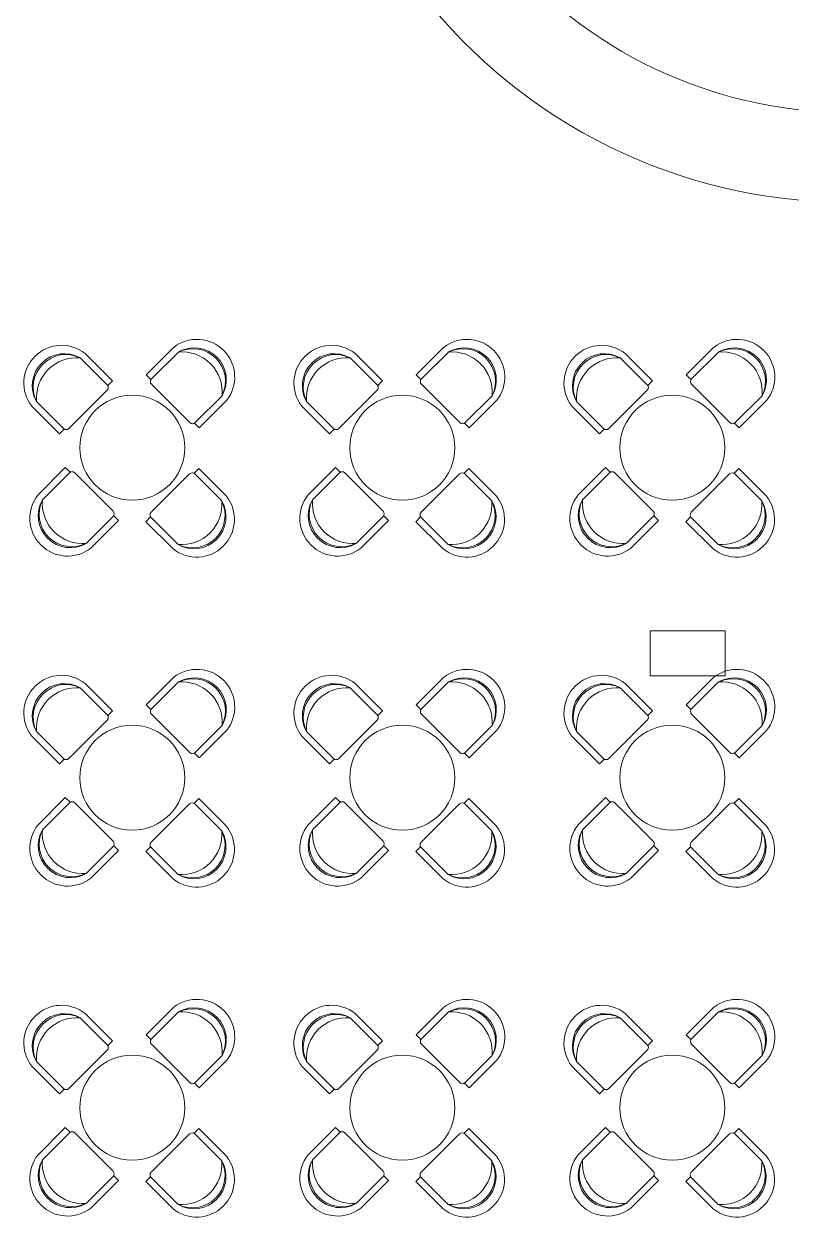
# Model space of a CAD drawing. Header units: millimetres. Extents: x 271.6 to 328, y 132.4 to 193.2.
# Drawn here: x 317.65 to 322.77, y 142.21 to 150.16 of the extents above; entities that cross this region are included whole.
import ezdxf

# ---------------------------------------------------------------- set-up
doc = ezdxf.new("R2010")
doc.units = ezdxf.units.MM
doc.layers.add('ARREDI attrezzature - furniture', color=175, linetype='Continuous', lineweight=9)
doc.layers.add('PILASTRI struttura - structure', color=7, linetype='Continuous', lineweight=13)

msp = doc.modelspace()

# ---------------------------------------------------------------- linework, layer by layer
at = {"layer": 'ARREDI attrezzature - furniture'}
for p, q in [((318.4691, 147.8232), (318.6528, 148.0068)), ((318.4691, 147.8232), (318.6528, 148.0068)), ((318.5042, 147.7959), (318.684, 147.9756)), ((318.5042, 147.7959), (318.684, 147.9756)), ((320.2691, 147.8232), (320.4528, 148.0068)), ((320.2691, 147.8232), (320.4528, 148.0068)), ((320.3042, 147.7959), (320.484, 147.9756)), ((320.3042, 147.7959), (320.484, 147.9756)), ((322.0691, 147.8232), (322.2528, 148.0068)), ((322.0691, 147.8232), (322.2528, 148.0068)), ((322.1042, 147.7959), (322.284, 147.9756)), ((322.1042, 147.7959), (322.284, 147.9756)), ((318.2092, 147.7564), (318.0295, 147.9361)), ((318.2092, 147.7564), (318.0295, 147.9361)), ((318.2443, 147.7837), (318.0626, 147.9654)), ((318.2443, 147.7837), (318.0626, 147.9654)), ((320.0092, 147.7564), (319.8295, 147.9361)), ((320.0092, 147.7564), (319.8295, 147.9361)), ((320.0443, 147.7837), (319.8626, 147.9654)), ((320.0443, 147.7837), (319.8626, 147.9654)), ((321.8092, 147.7564), (321.6295, 147.9361)), ((321.8092, 147.7564), (321.6295, 147.9361)), ((321.8443, 147.7837), (321.6626, 147.9654)), ((321.8443, 147.7837), (321.6626, 147.9654)), ((318.4691, 147.8232), (318.5003, 147.792)), ((318.4691, 147.8232), (318.5003, 147.792)), ((320.2691, 147.8232), (320.3003, 147.792)), ((320.2691, 147.8232), (320.3003, 147.792)), ((322.0691, 147.8232), (322.1003, 147.792)), ((322.0691, 147.8232), (322.1003, 147.792)), ((318.2128, 147.7522), (318.2443, 147.7837)), ((318.2128, 147.7522), (318.2443, 147.7837)), ((318.5042, 147.7606), (318.76, 147.5048)), ((318.5042, 147.7606), (318.76, 147.5048)), ((320.0128, 147.7522), (320.0443, 147.7837)), ((320.0128, 147.7522), (320.0443, 147.7837)), ((320.3042, 147.7606), (320.56, 147.5048)), ((320.3042, 147.7606), (320.56, 147.5048)), ((321.8128, 147.7522), (321.8443, 147.7837)), ((321.8128, 147.7522), (321.8443, 147.7837)), ((322.1042, 147.7606), (322.36, 147.5048)), ((322.1042, 147.7606), (322.36, 147.5048)), ((317.9534, 147.4653), (318.2092, 147.7211)), ((317.9534, 147.4653), (318.2092, 147.7211)), ((318.7954, 147.5048), (318.9751, 147.6845)), ((318.7954, 147.5048), (318.9751, 147.6845)), ((319.7534, 147.4653), (320.0092, 147.7211)), ((319.7534, 147.4653), (320.0092, 147.7211)), ((320.5954, 147.5048), (320.7751, 147.6845)), ((320.5954, 147.5048), (320.7751, 147.6845)), ((321.5534, 147.4653), (321.8092, 147.7211)), ((321.5534, 147.4653), (321.8092, 147.7211)), ((322.3954, 147.5048), (322.5751, 147.6845)), ((322.3954, 147.5048), (322.5751, 147.6845)), ((317.8907, 147.4302), (317.7071, 147.6138)), ((317.8907, 147.4302), (317.7071, 147.6138)), ((317.918, 147.4653), (317.7383, 147.645)), ((317.918, 147.4653), (317.7383, 147.645)), ((318.8227, 147.4697), (319.0044, 147.6513)), ((318.8227, 147.4697), (319.0044, 147.6513)), ((319.6907, 147.4302), (319.5071, 147.6138)), ((319.6907, 147.4302), (319.5071, 147.6138)), ((319.718, 147.4653), (319.5383, 147.645)), ((319.718, 147.4653), (319.5383, 147.645)), ((320.6227, 147.4697), (320.8044, 147.6513)), ((320.6227, 147.4697), (320.8044, 147.6513)), ((321.4907, 147.4302), (321.3071, 147.6138)), ((321.4907, 147.4302), (321.3071, 147.6138)), ((321.518, 147.4653), (321.3383, 147.645)), ((321.518, 147.4653), (321.3383, 147.645)), ((322.4227, 147.4697), (322.6044, 147.6513)), ((322.4227, 147.4697), (322.6044, 147.6513)), ((318.7912, 147.5012), (318.8227, 147.4697)), ((318.7912, 147.5012), (318.8227, 147.4697)), ((320.5912, 147.5012), (320.6227, 147.4697)), ((320.5912, 147.5012), (320.6227, 147.4697)), ((322.3912, 147.5012), (322.4227, 147.4697)), ((322.3912, 147.5012), (322.4227, 147.4697)), ((317.8907, 147.4302), (317.9219, 147.4614)), ((317.8907, 147.4302), (317.9219, 147.4614)), ((319.6907, 147.4302), (319.7219, 147.4614)), ((319.6907, 147.4302), (319.7219, 147.4614)), ((321.4907, 147.4302), (321.5219, 147.4614)), ((321.4907, 147.4302), (321.5219, 147.4614)), ((317.9302, 147.2053), (317.7485, 147.0236)), ((317.9302, 147.2053), (317.7485, 147.0236)), ((317.9617, 147.1738), (317.9302, 147.2053)), ((317.9617, 147.1738), (317.9302, 147.2053)), ((318.8205, 147.1981), (318.7893, 147.1669)), ((318.8205, 147.1981), (318.7893, 147.1669)), ((318.8205, 147.1981), (319.0041, 147.0145)), ((318.8205, 147.1981), (319.0041, 147.0145)), ((319.7302, 147.2053), (319.5485, 147.0236)), ((319.7302, 147.2053), (319.5485, 147.0236)), ((319.7617, 147.1738), (319.7302, 147.2053)), ((319.7617, 147.1738), (319.7302, 147.2053)), ((320.6205, 147.1981), (320.5893, 147.1669)), ((320.6205, 147.1981), (320.5893, 147.1669)), ((320.6205, 147.1981), (320.8041, 147.0145)), ((320.6205, 147.1981), (320.8041, 147.0145)), ((321.5302, 147.2053), (321.3485, 147.0236)), ((321.5302, 147.2053), (321.3485, 147.0236)), ((321.5617, 147.1738), (321.5302, 147.2053)), ((321.5617, 147.1738), (321.5302, 147.2053)), ((322.4205, 147.1981), (322.3893, 147.1669)), ((322.4205, 147.1981), (322.3893, 147.1669)), ((322.4205, 147.1981), (322.6041, 147.0145)), ((322.4205, 147.1981), (322.6041, 147.0145)), ((317.9575, 147.1702), (317.7778, 146.9905)), ((317.9575, 147.1702), (317.7778, 146.9905)), ((318.2486, 146.9144), (317.9929, 147.1702)), ((318.2486, 146.9144), (317.9929, 147.1702)), ((318.7578, 147.163), (318.502, 146.9072)), ((318.7578, 147.163), (318.502, 146.9072)), ((318.7932, 147.163), (318.9729, 146.9833)), ((318.7932, 147.163), (318.9729, 146.9833)), ((319.7575, 147.1702), (319.5778, 146.9905)), ((319.7575, 147.1702), (319.5778, 146.9905)), ((320.0486, 146.9144), (319.7929, 147.1702)), ((320.0486, 146.9144), (319.7929, 147.1702)), ((320.5578, 147.163), (320.302, 146.9072)), ((320.5578, 147.163), (320.302, 146.9072)), ((320.5932, 147.163), (320.7729, 146.9833)), ((320.5932, 147.163), (320.7729, 146.9833)), ((321.5575, 147.1702), (321.3778, 146.9905)), ((321.5575, 147.1702), (321.3778, 146.9905)), ((321.8486, 146.9144), (321.5929, 147.1702)), ((321.8486, 146.9144), (321.5929, 147.1702)), ((322.3578, 147.163), (322.102, 146.9072)), ((322.3578, 147.163), (322.102, 146.9072)), ((322.3932, 147.163), (322.5729, 146.9833)), ((322.3932, 147.163), (322.5729, 146.9833)), ((318.2486, 146.8791), (318.0689, 146.6994)), ((318.2486, 146.8791), (318.0689, 146.6994)), ((318.2837, 146.8518), (318.2525, 146.883)), ((318.2837, 146.8518), (318.2525, 146.883)), ((318.4984, 146.876), (318.4669, 146.8445)), ((318.4984, 146.876), (318.4669, 146.8445)), ((318.502, 146.8718), (318.6817, 146.6921)), ((318.502, 146.8718), (318.6817, 146.6921)), ((320.0486, 146.8791), (319.8689, 146.6994)), ((320.0486, 146.8791), (319.8689, 146.6994)), ((320.0837, 146.8518), (320.0525, 146.883)), ((320.0837, 146.8518), (320.0525, 146.883)), ((320.2984, 146.876), (320.2669, 146.8445)), ((320.2984, 146.876), (320.2669, 146.8445)), ((320.302, 146.8718), (320.4817, 146.6921)), ((320.302, 146.8718), (320.4817, 146.6921)), ((321.8486, 146.8791), (321.6689, 146.6994)), ((321.8486, 146.8791), (321.6689, 146.6994)), ((321.8837, 146.8518), (321.8525, 146.883)), ((321.8837, 146.8518), (321.8525, 146.883)), ((322.0984, 146.876), (322.0669, 146.8445)), ((322.0984, 146.876), (322.0669, 146.8445)), ((322.102, 146.8718), (322.2817, 146.6921)), ((322.102, 146.8718), (322.2817, 146.6921)), ((318.2837, 146.8518), (318.1001, 146.6682)), ((318.2837, 146.8518), (318.1001, 146.6682)), ((318.4669, 146.8445), (318.6486, 146.6629)), ((318.4669, 146.8445), (318.6486, 146.6629)), ((320.0837, 146.8518), (319.9001, 146.6682)), ((320.0837, 146.8518), (319.9001, 146.6682)), ((320.2669, 146.8445), (320.4486, 146.6629)), ((320.2669, 146.8445), (320.4486, 146.6629)), ((321.8837, 146.8518), (321.7001, 146.6682)), ((321.8837, 146.8518), (321.7001, 146.6682)), ((322.0669, 146.8445), (322.2486, 146.6629)), ((322.0669, 146.8445), (322.2486, 146.6629)), ((318.2443, 145.5837), (318.0626, 145.7654)), ((318.2443, 145.5837), (318.0626, 145.7654)), ((318.4691, 145.6232), (318.6528, 145.8068)), ((318.4691, 145.6232), (318.6528, 145.8068)), ((318.5042, 145.5959), (318.684, 145.7756)), ((318.5042, 145.5959), (318.684, 145.7756)), ((320.0443, 145.5837), (319.8626, 145.7654)), ((320.0443, 145.5837), (319.8626, 145.7654)), ((320.2691, 145.6232), (320.4528, 145.8068)), ((320.2691, 145.6232), (320.4528, 145.8068)), ((320.3042, 145.5959), (320.484, 145.7756)), ((320.3042, 145.5959), (320.484, 145.7756)), ((321.8443, 145.5837), (321.6626, 145.7654)), ((321.8443, 145.5837), (321.6626, 145.7654)), ((322.0691, 145.6232), (322.2528, 145.8068)), ((322.0691, 145.6232), (322.2528, 145.8068)), ((322.1042, 145.5959), (322.284, 145.7756)), ((322.1042, 145.5959), (322.284, 145.7756)), ((318.2092, 145.5564), (318.0295, 145.7361)), ((318.2092, 145.5564), (318.0295, 145.7361)), ((320.0092, 145.5564), (319.8295, 145.7361)), ((320.0092, 145.5564), (319.8295, 145.7361)), ((321.8092, 145.5564), (321.6295, 145.7361)), ((321.8092, 145.5564), (321.6295, 145.7361)), ((318.2128, 145.5522), (318.2443, 145.5837)), ((318.2128, 145.5522), (318.2443, 145.5837)), ((318.4691, 145.6232), (318.5003, 145.592)), ((318.4691, 145.6232), (318.5003, 145.592)), ((320.0128, 145.5522), (320.0443, 145.5837)), ((320.0128, 145.5522), (320.0443, 145.5837)), ((320.2691, 145.6232), (320.3003, 145.592)), ((320.2691, 145.6232), (320.3003, 145.592)), ((321.8128, 145.5522), (321.8443, 145.5837)), ((321.8128, 145.5522), (321.8443, 145.5837)), ((322.0691, 145.6232), (322.1003, 145.592)), ((322.0691, 145.6232), (322.1003, 145.592)), ((317.9534, 145.2653), (318.2092, 145.5211)), ((317.9534, 145.2653), (318.2092, 145.5211)), ((318.5042, 145.5606), (318.76, 145.3048)), ((318.5042, 145.5606), (318.76, 145.3048)), ((319.7534, 145.2653), (320.0092, 145.5211)), ((319.7534, 145.2653), (320.0092, 145.5211)), ((320.3042, 145.5606), (320.56, 145.3048)), ((320.3042, 145.5606), (320.56, 145.3048)), ((321.5534, 145.2653), (321.8092, 145.5211)), ((321.5534, 145.2653), (321.8092, 145.5211)), ((322.1042, 145.5606), (322.36, 145.3048)), ((322.1042, 145.5606), (322.36, 145.3048)), ((317.918, 145.2653), (317.7383, 145.445)), ((317.918, 145.2653), (317.7383, 145.445)), ((318.7954, 145.3048), (318.9751, 145.4845)), ((318.7954, 145.3048), (318.9751, 145.4845)), ((318.8227, 145.2697), (319.0044, 145.4513)), ((318.8227, 145.2697), (319.0044, 145.4513)), ((319.718, 145.2653), (319.5383, 145.445)), ((319.718, 145.2653), (319.5383, 145.445)), ((320.5954, 145.3048), (320.7751, 145.4845)), ((320.5954, 145.3048), (320.7751, 145.4845)), ((320.6227, 145.2697), (320.8044, 145.4513)), ((320.6227, 145.2697), (320.8044, 145.4513)), ((321.518, 145.2653), (321.3383, 145.445)), ((321.518, 145.2653), (321.3383, 145.445)), ((322.3954, 145.3048), (322.5751, 145.4845)), ((322.3954, 145.3048), (322.5751, 145.4845)), ((322.4227, 145.2697), (322.6044, 145.4513)), ((322.4227, 145.2697), (322.6044, 145.4513)), ((317.8907, 145.2302), (317.7071, 145.4138)), ((317.8907, 145.2302), (317.7071, 145.4138)), ((319.6907, 145.2302), (319.5071, 145.4138)), ((319.6907, 145.2302), (319.5071, 145.4138)), ((321.4907, 145.2302), (321.3071, 145.4138)), ((321.4907, 145.2302), (321.3071, 145.4138)), ((318.7912, 145.3012), (318.8227, 145.2697)), ((318.7912, 145.3012), (318.8227, 145.2697)), ((320.5912, 145.3012), (320.6227, 145.2697)), ((320.5912, 145.3012), (320.6227, 145.2697)), ((322.3912, 145.3012), (322.4227, 145.2697)), ((322.3912, 145.3012), (322.4227, 145.2697)), ((317.8907, 145.2302), (317.9219, 145.2614)), ((317.8907, 145.2302), (317.9219, 145.2614)), ((319.6907, 145.2302), (319.7219, 145.2614)), ((319.6907, 145.2302), (319.7219, 145.2614)), ((321.4907, 145.2302), (321.5219, 145.2614)), ((321.4907, 145.2302), (321.5219, 145.2614)), ((317.9302, 145.0053), (317.7485, 144.8236)), ((317.9302, 145.0053), (317.7485, 144.8236)), ((317.9575, 144.9702), (317.7778, 144.7905)), ((317.9575, 144.9702), (317.7778, 144.7905)), ((317.9617, 144.9738), (317.9302, 145.0053)), ((317.9617, 144.9738), (317.9302, 145.0053)), ((318.2486, 144.7144), (317.9929, 144.9702)), ((318.2486, 144.7144), (317.9929, 144.9702)), ((318.7578, 144.963), (318.502, 144.7072)), ((318.7578, 144.963), (318.502, 144.7072)), ((318.8205, 144.9981), (318.7893, 144.9669)), ((318.8205, 144.9981), (318.7893, 144.9669)), ((318.7932, 144.963), (318.9729, 144.7833)), ((318.7932, 144.963), (318.9729, 144.7833)), ((318.8205, 144.9981), (319.0041, 144.8145)), ((318.8205, 144.9981), (319.0041, 144.8145)), ((319.7302, 145.0053), (319.5485, 144.8236)), ((319.7302, 145.0053), (319.5485, 144.8236)), ((319.7575, 144.9702), (319.5778, 144.7905)), ((319.7575, 144.9702), (319.5778, 144.7905)), ((319.7617, 144.9738), (319.7302, 145.0053)), ((319.7617, 144.9738), (319.7302, 145.0053)), ((320.0486, 144.7144), (319.7929, 144.9702)), ((320.0486, 144.7144), (319.7929, 144.9702)), ((320.5578, 144.963), (320.302, 144.7072)), ((320.5578, 144.963), (320.302, 144.7072)), ((320.6205, 144.9981), (320.5893, 144.9669)), ((320.6205, 144.9981), (320.5893, 144.9669)), ((320.5932, 144.963), (320.7729, 144.7833)), ((320.5932, 144.963), (320.7729, 144.7833)), ((320.6205, 144.9981), (320.8041, 144.8145)), ((320.6205, 144.9981), (320.8041, 144.8145)), ((321.5302, 145.0053), (321.3485, 144.8236)), ((321.5302, 145.0053), (321.3485, 144.8236)), ((321.5575, 144.9702), (321.3778, 144.7905)), ((321.5575, 144.9702), (321.3778, 144.7905)), ((321.5617, 144.9738), (321.5302, 145.0053)), ((321.5617, 144.9738), (321.5302, 145.0053)), ((321.8486, 144.7144), (321.5929, 144.9702)), ((321.8486, 144.7144), (321.5929, 144.9702)), ((322.3578, 144.963), (322.102, 144.7072)), ((322.3578, 144.963), (322.102, 144.7072)), ((322.4205, 144.9981), (322.3893, 144.9669)), ((322.4205, 144.9981), (322.3893, 144.9669)), ((322.3932, 144.963), (322.5729, 144.7833)), ((322.3932, 144.963), (322.5729, 144.7833)), ((322.4205, 144.9981), (322.6041, 144.8145)), ((322.4205, 144.9981), (322.6041, 144.8145)), ((318.2486, 144.6791), (318.0689, 144.4994)), ((318.2486, 144.6791), (318.0689, 144.4994)), ((318.2837, 144.6518), (318.1001, 144.4682)), ((318.2837, 144.6518), (318.1001, 144.4682)), ((318.2837, 144.6518), (318.2525, 144.683)), ((318.2837, 144.6518), (318.2525, 144.683)), ((318.4984, 144.676), (318.4669, 144.6445)), ((318.4984, 144.676), (318.4669, 144.6445)), ((318.4669, 144.6445), (318.6486, 144.4629)), ((318.4669, 144.6445), (318.6486, 144.4629)), ((318.502, 144.6718), (318.6817, 144.4921)), ((318.502, 144.6718), (318.6817, 144.4921)), ((320.0486, 144.6791), (319.8689, 144.4994)), ((320.0486, 144.6791), (319.8689, 144.4994)), ((320.0837, 144.6518), (319.9001, 144.4682)), ((320.0837, 144.6518), (319.9001, 144.4682)), ((320.0837, 144.6518), (320.0525, 144.683)), ((320.0837, 144.6518), (320.0525, 144.683)), ((320.2984, 144.676), (320.2669, 144.6445)), ((320.2984, 144.676), (320.2669, 144.6445)), ((320.2669, 144.6445), (320.4486, 144.4629)), ((320.2669, 144.6445), (320.4486, 144.4629)), ((320.302, 144.6718), (320.4817, 144.4921)), ((320.302, 144.6718), (320.4817, 144.4921)), ((321.8486, 144.6791), (321.6689, 144.4994)), ((321.8486, 144.6791), (321.6689, 144.4994)), ((321.8837, 144.6518), (321.7001, 144.4682)), ((321.8837, 144.6518), (321.7001, 144.4682)), ((321.8837, 144.6518), (321.8525, 144.683)), ((321.8837, 144.6518), (321.8525, 144.683)), ((322.0984, 144.676), (322.0669, 144.6445)), ((322.0984, 144.676), (322.0669, 144.6445)), ((322.0669, 144.6445), (322.2486, 144.4629)), ((322.0669, 144.6445), (322.2486, 144.4629)), ((322.102, 144.6718), (322.2817, 144.4921)), ((322.102, 144.6718), (322.2817, 144.4921)), ((318.4691, 143.4232), (318.6528, 143.6068)), ((318.4691, 143.4232), (318.6528, 143.6068)), ((320.2691, 143.4232), (320.4528, 143.6068)), ((320.2691, 143.4232), (320.4528, 143.6068)), ((322.0691, 143.4232), (322.2528, 143.6068)), ((322.0691, 143.4232), (322.2528, 143.6068)), ((318.2092, 143.3564), (318.0295, 143.5361)), ((318.2092, 143.3564), (318.0295, 143.5361)), ((318.2443, 143.3837), (318.0626, 143.5654)), ((318.2443, 143.3837), (318.0626, 143.5654)), ((318.5042, 143.3959), (318.684, 143.5756)), ((318.5042, 143.3959), (318.684, 143.5756)), ((320.0092, 143.3564), (319.8295, 143.5361)), ((320.0092, 143.3564), (319.8295, 143.5361)), ((320.0443, 143.3837), (319.8626, 143.5654)), ((320.0443, 143.3837), (319.8626, 143.5654)), ((320.3042, 143.3959), (320.484, 143.5756)), ((320.3042, 143.3959), (320.484, 143.5756)), ((321.8092, 143.3564), (321.6295, 143.5361)), ((321.8092, 143.3564), (321.6295, 143.5361)), ((321.8443, 143.3837), (321.6626, 143.5654)), ((321.8443, 143.3837), (321.6626, 143.5654)), ((322.1042, 143.3959), (322.284, 143.5756)), ((322.1042, 143.3959), (322.284, 143.5756)), ((318.2128, 143.3522), (318.2443, 143.3837)), ((318.2128, 143.3522), (318.2443, 143.3837)), ((318.4691, 143.4232), (318.5003, 143.392)), ((318.4691, 143.4232), (318.5003, 143.392)), ((318.5042, 143.3606), (318.76, 143.1048)), ((318.5042, 143.3606), (318.76, 143.1048)), ((320.0128, 143.3522), (320.0443, 143.3837)), ((320.0128, 143.3522), (320.0443, 143.3837)), ((320.2691, 143.4232), (320.3003, 143.392)), ((320.2691, 143.4232), (320.3003, 143.392)), ((320.3042, 143.3606), (320.56, 143.1048)), ((320.3042, 143.3606), (320.56, 143.1048)), ((321.8128, 143.3522), (321.8443, 143.3837)), ((321.8128, 143.3522), (321.8443, 143.3837)), ((322.0691, 143.4232), (322.1003, 143.392)), ((322.0691, 143.4232), (322.1003, 143.392)), ((322.1042, 143.3606), (322.36, 143.1048)), ((322.1042, 143.3606), (322.36, 143.1048)), ((317.9534, 143.0653), (318.2092, 143.3211)), ((317.9534, 143.0653), (318.2092, 143.3211)), ((318.7954, 143.1048), (318.9751, 143.2845)), ((318.7954, 143.1048), (318.9751, 143.2845)), ((319.7534, 143.0653), (320.0092, 143.3211)), ((319.7534, 143.0653), (320.0092, 143.3211)), ((320.5954, 143.1048), (320.7751, 143.2845)), ((320.5954, 143.1048), (320.7751, 143.2845)), ((321.5534, 143.0653), (321.8092, 143.3211)), ((321.5534, 143.0653), (321.8092, 143.3211)), ((322.3954, 143.1048), (322.5751, 143.2845)), ((322.3954, 143.1048), (322.5751, 143.2845)), ((317.8907, 143.0302), (317.7071, 143.2138)), ((317.8907, 143.0302), (317.7071, 143.2138)), ((317.918, 143.0653), (317.7383, 143.245)), ((317.918, 143.0653), (317.7383, 143.245)), ((318.8227, 143.0697), (319.0044, 143.2513)), ((318.8227, 143.0697), (319.0044, 143.2513)), ((319.6907, 143.0302), (319.5071, 143.2138)), ((319.6907, 143.0302), (319.5071, 143.2138)), ((319.718, 143.0653), (319.5383, 143.245)), ((319.718, 143.0653), (319.5383, 143.245)), ((320.6227, 143.0697), (320.8044, 143.2513)), ((320.6227, 143.0697), (320.8044, 143.2513)), ((321.4907, 143.0302), (321.3071, 143.2138)), ((321.4907, 143.0302), (321.3071, 143.2138)), ((321.518, 143.0653), (321.3383, 143.245)), ((321.518, 143.0653), (321.3383, 143.245)), ((322.4227, 143.0697), (322.6044, 143.2513)), ((322.4227, 143.0697), (322.6044, 143.2513)), ((317.8907, 143.0302), (317.9219, 143.0614)), ((317.8907, 143.0302), (317.9219, 143.0614)), ((318.7912, 143.1012), (318.8227, 143.0697)), ((318.7912, 143.1012), (318.8227, 143.0697)), ((319.6907, 143.0302), (319.7219, 143.0614)), ((319.6907, 143.0302), (319.7219, 143.0614)), ((320.5912, 143.1012), (320.6227, 143.0697)), ((320.5912, 143.1012), (320.6227, 143.0697)), ((321.4907, 143.0302), (321.5219, 143.0614)), ((321.4907, 143.0302), (321.5219, 143.0614)), ((322.3912, 143.1012), (322.4227, 143.0697)), ((322.3912, 143.1012), (322.4227, 143.0697)), ((317.9302, 142.8053), (317.7485, 142.6236)), ((317.9302, 142.8053), (317.7485, 142.6236)), ((317.9617, 142.7738), (317.9302, 142.8053)), ((317.9617, 142.7738), (317.9302, 142.8053)), ((319.7302, 142.8053), (319.5485, 142.6236)), ((319.7302, 142.8053), (319.5485, 142.6236)), ((319.7617, 142.7738), (319.7302, 142.8053)), ((319.7617, 142.7738), (319.7302, 142.8053)), ((321.5302, 142.8053), (321.3485, 142.6236)), ((321.5302, 142.8053), (321.3485, 142.6236)), ((321.5617, 142.7738), (321.5302, 142.8053)), ((321.5617, 142.7738), (321.5302, 142.8053)), ((317.9575, 142.7702), (317.7778, 142.5905)), ((317.9575, 142.7702), (317.7778, 142.5905)), ((318.2486, 142.5144), (317.9929, 142.7702)), ((318.2486, 142.5144), (317.9929, 142.7702)), ((318.7578, 142.763), (318.502, 142.5072)), ((318.7578, 142.763), (318.502, 142.5072)), ((318.8205, 142.7981), (318.7893, 142.7669)), ((318.8205, 142.7981), (318.7893, 142.7669)), ((318.7932, 142.763), (318.9729, 142.5833)), ((318.7932, 142.763), (318.9729, 142.5833)), ((318.8205, 142.7981), (319.0041, 142.6145)), ((318.8205, 142.7981), (319.0041, 142.6145)), ((319.7575, 142.7702), (319.5778, 142.5905)), ((319.7575, 142.7702), (319.5778, 142.5905)), ((320.0486, 142.5144), (319.7929, 142.7702)), ((320.0486, 142.5144), (319.7929, 142.7702)), ((320.5578, 142.763), (320.302, 142.5072)), ((320.5578, 142.763), (320.302, 142.5072)), ((320.6205, 142.7981), (320.5893, 142.7669)), ((320.6205, 142.7981), (320.5893, 142.7669)), ((320.5932, 142.763), (320.7729, 142.5833)), ((320.5932, 142.763), (320.7729, 142.5833)), ((320.6205, 142.7981), (320.8041, 142.6145)), ((320.6205, 142.7981), (320.8041, 142.6145)), ((321.5575, 142.7702), (321.3778, 142.5905)), ((321.5575, 142.7702), (321.3778, 142.5905)), ((321.8486, 142.5144), (321.5929, 142.7702)), ((321.8486, 142.5144), (321.5929, 142.7702)), ((322.3578, 142.763), (322.102, 142.5072)), ((322.3578, 142.763), (322.102, 142.5072)), ((322.4205, 142.7981), (322.3893, 142.7669)), ((322.4205, 142.7981), (322.3893, 142.7669)), ((322.3932, 142.763), (322.5729, 142.5833)), ((322.3932, 142.763), (322.5729, 142.5833)), ((322.4205, 142.7981), (322.6041, 142.6145)), ((322.4205, 142.7981), (322.6041, 142.6145)), ((318.2837, 142.4518), (318.2525, 142.483)), ((318.2837, 142.4518), (318.2525, 142.483)), ((320.0837, 142.4518), (320.0525, 142.483)), ((320.0837, 142.4518), (320.0525, 142.483)), ((321.8837, 142.4518), (321.8525, 142.483)), ((321.8837, 142.4518), (321.8525, 142.483)), ((318.2486, 142.4791), (318.0689, 142.2994)), ((318.2486, 142.4791), (318.0689, 142.2994)), ((318.2837, 142.4518), (318.1001, 142.2682)), ((318.2837, 142.4518), (318.1001, 142.2682)), ((318.4984, 142.476), (318.4669, 142.4445)), ((318.4984, 142.476), (318.4669, 142.4445)), ((318.4669, 142.4445), (318.6486, 142.2629)), ((318.4669, 142.4445), (318.6486, 142.2629)), ((318.502, 142.4718), (318.6817, 142.2921)), ((318.502, 142.4718), (318.6817, 142.2921)), ((320.0486, 142.4791), (319.8689, 142.2994)), ((320.0486, 142.4791), (319.8689, 142.2994)), ((320.0837, 142.4518), (319.9001, 142.2682)), ((320.0837, 142.4518), (319.9001, 142.2682)), ((320.2984, 142.476), (320.2669, 142.4445)), ((320.2984, 142.476), (320.2669, 142.4445)), ((320.2669, 142.4445), (320.4486, 142.2629)), ((320.2669, 142.4445), (320.4486, 142.2629)), ((320.302, 142.4718), (320.4817, 142.2921)), ((320.302, 142.4718), (320.4817, 142.2921)), ((321.8486, 142.4791), (321.6689, 142.2994)), ((321.8486, 142.4791), (321.6689, 142.2994)), ((321.8837, 142.4518), (321.7001, 142.2682)), ((321.8837, 142.4518), (321.7001, 142.2682)), ((322.0984, 142.476), (322.0669, 142.4445)), ((322.0984, 142.476), (322.0669, 142.4445)), ((322.0669, 142.4445), (322.2486, 142.2629)), ((322.0669, 142.4445), (322.2486, 142.2629)), ((322.102, 142.4718), (322.2817, 142.2921)), ((322.102, 142.4718), (322.2817, 142.2921))]:
    msp.add_line(p, q, dxfattribs=at)
for centre in [(318.3764, 147.3375), (320.1764, 147.3375), (321.9764, 147.3375), (318.3764, 145.1375), (320.1764, 145.1375), (321.9764, 145.1375), (318.3764, 142.9375), (320.1764, 142.9375), (321.9764, 142.9375)]:
    msp.add_circle(centre, 0.35, dxfattribs=at)
at = {"layer": 'ARREDI attrezzature - furniture', "ltscale": 0.7}
for radius, start, end in [(3.6069, 171.49868, 274.27375), (3.0069, 169.78567, 269.40531)]:
    msp.add_arc((323.1496, 152.5801), radius, start, end, dxfattribs=at)
at = {"layer": 'ARREDI attrezzature - furniture'}
for centre, radius, start, end in [((318.8076, 147.8083), 0.2517, 321.42309, 127.9505), ((318.8076, 147.8083), 0.2517, 321.42309, 127.9505), ((320.6076, 147.8083), 0.2517, 321.42309, 127.9505), ((320.6076, 147.8083), 0.2517, 321.42309, 127.9505), ((322.4076, 147.8083), 0.2517, 321.42309, 127.9505), ((322.4076, 147.8083), 0.2517, 321.42309, 127.9505), ((317.9056, 147.7686), 0.2517, 51.42309, 217.9505), ((317.9056, 147.7686), 0.2517, 51.42309, 217.9505), ((318.7898, 147.7904), 0.2134, 330.24898, 119.75102), ((318.7898, 147.7904), 0.2134, 330.24898, 119.75102), ((318.707, 147.7076), 0.269, 355.0756, 94.9244), ((318.707, 147.7076), 0.269, 355.0756, 94.9244), ((318.7803, 147.7805), 0.2172, 333.7518, 116.2482), ((319.7056, 147.7686), 0.2517, 51.42309, 217.9505), ((319.7056, 147.7686), 0.2517, 51.42309, 217.9505), ((320.5898, 147.7904), 0.2134, 330.24898, 119.75102), ((320.5898, 147.7904), 0.2134, 330.24898, 119.75102), ((320.507, 147.7076), 0.269, 355.0756, 94.9244), ((320.507, 147.7076), 0.269, 355.0756, 94.9244), ((320.5803, 147.7805), 0.2172, 333.7518, 116.2482), ((321.5056, 147.7686), 0.2517, 51.42309, 217.9505), ((321.5056, 147.7686), 0.2517, 51.42309, 217.9505), ((322.3898, 147.7904), 0.2134, 330.24898, 119.75102), ((322.3898, 147.7904), 0.2134, 330.24898, 119.75102), ((322.307, 147.7076), 0.269, 355.0756, 94.9244), ((322.307, 147.7076), 0.269, 355.0756, 94.9244), ((322.3803, 147.7805), 0.2172, 333.7518, 116.2482), ((317.9236, 147.7509), 0.2134, 60.24898, 209.75102), ((317.9236, 147.7509), 0.2134, 60.24898, 209.75102), ((317.9334, 147.7414), 0.2172, 63.7518, 206.2482), ((318.0064, 147.6681), 0.269, 85.0756, 184.9244), ((318.0064, 147.6681), 0.269, 85.0756, 184.9244), ((319.7236, 147.7509), 0.2134, 60.24898, 209.75102), ((319.7236, 147.7509), 0.2134, 60.24898, 209.75102), ((319.7334, 147.7414), 0.2172, 63.7518, 206.2482), ((319.8064, 147.6681), 0.269, 85.0756, 184.9244), ((319.8064, 147.6681), 0.269, 85.0756, 184.9244), ((321.5236, 147.7509), 0.2134, 60.24898, 209.75102), ((321.5236, 147.7509), 0.2134, 60.24898, 209.75102), ((321.5334, 147.7414), 0.2172, 63.7518, 206.2482), ((321.6064, 147.6681), 0.269, 85.0756, 184.9244), ((321.6064, 147.6681), 0.269, 85.0756, 184.9244), ((318.1915, 147.7388), 0.025, 315, 45), ((318.1915, 147.7388), 0.025, 315, 45), ((318.5219, 147.7782), 0.025, 135, 225), ((318.5219, 147.7782), 0.025, 135, 225), ((319.9915, 147.7388), 0.025, 315, 45), ((319.9915, 147.7388), 0.025, 315, 45), ((320.3219, 147.7782), 0.025, 135, 225), ((320.3219, 147.7782), 0.025, 135, 225), ((321.7915, 147.7388), 0.025, 315, 45), ((321.7915, 147.7388), 0.025, 315, 45), ((322.1219, 147.7782), 0.025, 135, 225), ((322.1219, 147.7782), 0.025, 135, 225), ((318.7777, 147.5224), 0.025, 225, 315), ((318.7777, 147.5224), 0.025, 225, 315), ((320.5777, 147.5224), 0.025, 225, 315), ((320.5777, 147.5224), 0.025, 225, 315), ((322.3777, 147.5224), 0.025, 225, 315), ((322.3777, 147.5224), 0.025, 225, 315), ((317.9357, 147.483), 0.025, 225, 315), ((317.9357, 147.483), 0.025, 225, 315), ((319.7357, 147.483), 0.025, 225, 315), ((319.7357, 147.483), 0.025, 225, 315), ((321.5357, 147.483), 0.025, 225, 315), ((321.5357, 147.483), 0.025, 225, 315), ((317.9752, 147.1525), 0.025, 45, 135), ((317.9752, 147.1525), 0.025, 45, 135), ((319.7752, 147.1525), 0.025, 45, 135), ((319.7752, 147.1525), 0.025, 45, 135), ((321.5752, 147.1525), 0.025, 45, 135), ((321.5752, 147.1525), 0.025, 45, 135), ((318.7755, 147.1453), 0.025, 45, 135), ((318.7755, 147.1453), 0.025, 45, 135), ((320.5755, 147.1453), 0.025, 45, 135), ((320.5755, 147.1453), 0.025, 45, 135), ((322.3755, 147.1453), 0.025, 45, 135), ((322.3755, 147.1453), 0.025, 45, 135), ((317.9453, 146.8667), 0.2517, 141.42309, 307.9505), ((317.9453, 146.8667), 0.2517, 141.42309, 307.9505), ((319.7453, 146.8667), 0.2517, 141.42309, 307.9505), ((319.7453, 146.8667), 0.2517, 141.42309, 307.9505), ((321.5453, 146.8667), 0.2517, 141.42309, 307.9505), ((321.5453, 146.8667), 0.2517, 141.42309, 307.9505), ((317.963, 146.8846), 0.2134, 150.24898, 299.75102), ((317.963, 146.8846), 0.2134, 150.24898, 299.75102), ((317.9726, 146.8945), 0.2172, 153.7518, 296.2482), ((318.0458, 146.9674), 0.269, 175.0756, 274.9244), ((318.0458, 146.9674), 0.269, 175.0756, 274.9244), ((318.8056, 146.8597), 0.2517, 231.42309, 37.9505), ((318.8056, 146.8597), 0.2517, 231.42309, 37.9505), ((318.7048, 146.9602), 0.269, 265.0756, 4.9244), ((318.7876, 146.8774), 0.2134, 240.24898, 29.75102), ((318.7876, 146.8774), 0.2134, 240.24898, 29.75102), ((318.7048, 146.9602), 0.269, 265.0756, 4.9244), ((318.7778, 146.8869), 0.2172, 243.7518, 26.2482), ((319.763, 146.8846), 0.2134, 150.24898, 299.75102), ((319.763, 146.8846), 0.2134, 150.24898, 299.75102), ((319.7726, 146.8945), 0.2172, 153.7518, 296.2482), ((319.8458, 146.9674), 0.269, 175.0756, 274.9244), ((319.8458, 146.9674), 0.269, 175.0756, 274.9244), ((320.6056, 146.8597), 0.2517, 231.42309, 37.9505), ((320.6056, 146.8597), 0.2517, 231.42309, 37.9505), ((320.5048, 146.9602), 0.269, 265.0756, 4.9244), ((320.5876, 146.8774), 0.2134, 240.24898, 29.75102), ((320.5876, 146.8774), 0.2134, 240.24898, 29.75102), ((320.5048, 146.9602), 0.269, 265.0756, 4.9244), ((320.5778, 146.8869), 0.2172, 243.7518, 26.2482), ((321.563, 146.8846), 0.2134, 150.24898, 299.75102), ((321.563, 146.8846), 0.2134, 150.24898, 299.75102), ((321.5726, 146.8945), 0.2172, 153.7518, 296.2482), ((321.6458, 146.9674), 0.269, 175.0756, 274.9244), ((321.6458, 146.9674), 0.269, 175.0756, 274.9244), ((322.4056, 146.8597), 0.2517, 231.42309, 37.9505), ((322.4056, 146.8597), 0.2517, 231.42309, 37.9505), ((322.3048, 146.9602), 0.269, 265.0756, 4.9244), ((322.3876, 146.8774), 0.2134, 240.24898, 29.75102), ((322.3876, 146.8774), 0.2134, 240.24898, 29.75102), ((322.3048, 146.9602), 0.269, 265.0756, 4.9244), ((322.3778, 146.8869), 0.2172, 243.7518, 26.2482), ((318.231, 146.8968), 0.025, 315, 45), ((318.231, 146.8968), 0.025, 315, 45), ((318.5197, 146.8895), 0.025, 135, 225), ((318.5197, 146.8895), 0.025, 135, 225), ((320.031, 146.8968), 0.025, 315, 45), ((320.031, 146.8968), 0.025, 315, 45), ((320.3197, 146.8895), 0.025, 135, 225), ((320.3197, 146.8895), 0.025, 135, 225), ((321.831, 146.8968), 0.025, 315, 45), ((321.831, 146.8968), 0.025, 315, 45), ((322.1197, 146.8895), 0.025, 135, 225), ((322.1197, 146.8895), 0.025, 135, 225), ((318.8076, 145.6083), 0.2517, 321.42309, 127.9505), ((318.8076, 145.6083), 0.2517, 321.42309, 127.9505), ((320.6076, 145.6083), 0.2517, 321.42309, 127.9505), ((320.6076, 145.6083), 0.2517, 321.42309, 127.9505), ((322.4076, 145.6083), 0.2517, 321.42309, 127.9505), ((322.4076, 145.6083), 0.2517, 321.42309, 127.9505), ((317.9056, 145.5686), 0.2517, 51.42309, 217.9505), ((317.9056, 145.5686), 0.2517, 51.42309, 217.9505), ((317.9236, 145.5509), 0.2134, 60.24898, 209.75102), ((317.9236, 145.5509), 0.2134, 60.24898, 209.75102), ((317.9334, 145.5414), 0.2172, 63.7518, 206.2482), ((318.7898, 145.5904), 0.2134, 330.24898, 119.75102), ((318.7898, 145.5904), 0.2134, 330.24898, 119.75102), ((318.707, 145.5076), 0.269, 355.0756, 94.9244), ((318.707, 145.5076), 0.269, 355.0756, 94.9244), ((318.7803, 145.5805), 0.2172, 333.7518, 116.2482), ((319.7056, 145.5686), 0.2517, 51.42309, 217.9505), ((319.7056, 145.5686), 0.2517, 51.42309, 217.9505), ((319.7236, 145.5509), 0.2134, 60.24898, 209.75102), ((319.7236, 145.5509), 0.2134, 60.24898, 209.75102), ((319.7334, 145.5414), 0.2172, 63.7518, 206.2482), ((320.5898, 145.5904), 0.2134, 330.24898, 119.75102), ((320.5898, 145.5904), 0.2134, 330.24898, 119.75102), ((320.507, 145.5076), 0.269, 355.0756, 94.9244), ((320.507, 145.5076), 0.269, 355.0756, 94.9244), ((320.5803, 145.5805), 0.2172, 333.7518, 116.2482), ((321.5056, 145.5686), 0.2517, 51.42309, 217.9505), ((321.5056, 145.5686), 0.2517, 51.42309, 217.9505), ((321.5236, 145.5509), 0.2134, 60.24898, 209.75102), ((321.5236, 145.5509), 0.2134, 60.24898, 209.75102), ((321.5334, 145.5414), 0.2172, 63.7518, 206.2482), ((322.3898, 145.5904), 0.2134, 330.24898, 119.75102), ((322.3898, 145.5904), 0.2134, 330.24898, 119.75102), ((322.307, 145.5076), 0.269, 355.0756, 94.9244), ((322.307, 145.5076), 0.269, 355.0756, 94.9244), ((322.3803, 145.5805), 0.2172, 333.7518, 116.2482), ((318.0064, 145.4681), 0.269, 85.0756, 184.9244), ((318.0064, 145.4681), 0.269, 85.0756, 184.9244), ((319.8064, 145.4681), 0.269, 85.0756, 184.9244), ((319.8064, 145.4681), 0.269, 85.0756, 184.9244), ((321.6064, 145.4681), 0.269, 85.0756, 184.9244), ((321.6064, 145.4681), 0.269, 85.0756, 184.9244), ((318.5219, 145.5782), 0.025, 135, 225), ((318.5219, 145.5782), 0.025, 135, 225), ((320.3219, 145.5782), 0.025, 135, 225), ((320.3219, 145.5782), 0.025, 135, 225), ((322.1219, 145.5782), 0.025, 135, 225), ((322.1219, 145.5782), 0.025, 135, 225), ((318.1915, 145.5388), 0.025, 315, 45), ((318.1915, 145.5388), 0.025, 315, 45), ((319.9915, 145.5388), 0.025, 315, 45), ((319.9915, 145.5388), 0.025, 315, 45), ((321.7915, 145.5388), 0.025, 315, 45), ((321.7915, 145.5388), 0.025, 315, 45), ((317.9357, 145.283), 0.025, 225, 315), ((317.9357, 145.283), 0.025, 225, 315), ((318.7777, 145.3224), 0.025, 225, 315), ((318.7777, 145.3224), 0.025, 225, 315), ((319.7357, 145.283), 0.025, 225, 315), ((319.7357, 145.283), 0.025, 225, 315), ((320.5777, 145.3224), 0.025, 225, 315), ((320.5777, 145.3224), 0.025, 225, 315), ((321.5357, 145.283), 0.025, 225, 315), ((321.5357, 145.283), 0.025, 225, 315), ((322.3777, 145.3224), 0.025, 225, 315), ((322.3777, 145.3224), 0.025, 225, 315), ((317.9752, 144.9525), 0.025, 45, 135), ((317.9752, 144.9525), 0.025, 45, 135), ((318.7755, 144.9453), 0.025, 45, 135), ((318.7755, 144.9453), 0.025, 45, 135), ((319.7752, 144.9525), 0.025, 45, 135), ((319.7752, 144.9525), 0.025, 45, 135), ((320.5755, 144.9453), 0.025, 45, 135), ((320.5755, 144.9453), 0.025, 45, 135), ((321.5752, 144.9525), 0.025, 45, 135), ((321.5752, 144.9525), 0.025, 45, 135), ((322.3755, 144.9453), 0.025, 45, 135), ((322.3755, 144.9453), 0.025, 45, 135), ((317.9453, 144.6667), 0.2517, 141.42309, 307.9505), ((317.9453, 144.6667), 0.2517, 141.42309, 307.9505), ((317.963, 144.6846), 0.2134, 150.24898, 299.75102), ((317.963, 144.6846), 0.2134, 150.24898, 299.75102), ((317.9726, 144.6945), 0.2172, 153.7518, 296.2482), ((318.0458, 144.7674), 0.269, 175.0756, 274.9244), ((318.0458, 144.7674), 0.269, 175.0756, 274.9244), ((318.8056, 144.6597), 0.2517, 231.42309, 37.9505), ((318.8056, 144.6597), 0.2517, 231.42309, 37.9505), ((319.7453, 144.6667), 0.2517, 141.42309, 307.9505), ((319.7453, 144.6667), 0.2517, 141.42309, 307.9505), ((319.763, 144.6846), 0.2134, 150.24898, 299.75102), ((319.763, 144.6846), 0.2134, 150.24898, 299.75102), ((319.7726, 144.6945), 0.2172, 153.7518, 296.2482), ((319.8458, 144.7674), 0.269, 175.0756, 274.9244), ((319.8458, 144.7674), 0.269, 175.0756, 274.9244), ((320.6056, 144.6597), 0.2517, 231.42309, 37.9505), ((320.6056, 144.6597), 0.2517, 231.42309, 37.9505), ((321.5453, 144.6667), 0.2517, 141.42309, 307.9505), ((321.5453, 144.6667), 0.2517, 141.42309, 307.9505), ((321.563, 144.6846), 0.2134, 150.24898, 299.75102), ((321.563, 144.6846), 0.2134, 150.24898, 299.75102), ((321.5726, 144.6945), 0.2172, 153.7518, 296.2482), ((321.6458, 144.7674), 0.269, 175.0756, 274.9244), ((321.6458, 144.7674), 0.269, 175.0756, 274.9244), ((322.4056, 144.6597), 0.2517, 231.42309, 37.9505), ((322.4056, 144.6597), 0.2517, 231.42309, 37.9505), ((318.231, 144.6968), 0.025, 315, 45), ((318.231, 144.6968), 0.025, 315, 45), ((318.7048, 144.7602), 0.269, 265.0756, 4.9244), ((318.7876, 144.6774), 0.2134, 240.24898, 29.75102), ((318.7876, 144.6774), 0.2134, 240.24898, 29.75102), ((318.7048, 144.7602), 0.269, 265.0756, 4.9244), ((318.7778, 144.6869), 0.2172, 243.7518, 26.2482), ((320.031, 144.6968), 0.025, 315, 45), ((320.031, 144.6968), 0.025, 315, 45), ((320.5048, 144.7602), 0.269, 265.0756, 4.9244), ((320.5876, 144.6774), 0.2134, 240.24898, 29.75102), ((320.5876, 144.6774), 0.2134, 240.24898, 29.75102), ((320.5048, 144.7602), 0.269, 265.0756, 4.9244), ((320.5778, 144.6869), 0.2172, 243.7518, 26.2482), ((321.831, 144.6968), 0.025, 315, 45), ((321.831, 144.6968), 0.025, 315, 45), ((322.3048, 144.7602), 0.269, 265.0756, 4.9244), ((322.3876, 144.6774), 0.2134, 240.24898, 29.75102), ((322.3876, 144.6774), 0.2134, 240.24898, 29.75102), ((322.3048, 144.7602), 0.269, 265.0756, 4.9244), ((322.3778, 144.6869), 0.2172, 243.7518, 26.2482), ((318.5197, 144.6895), 0.025, 135, 225), ((318.5197, 144.6895), 0.025, 135, 225), ((320.3197, 144.6895), 0.025, 135, 225), ((320.3197, 144.6895), 0.025, 135, 225), ((322.1197, 144.6895), 0.025, 135, 225), ((322.1197, 144.6895), 0.025, 135, 225), ((317.9056, 143.3686), 0.2517, 51.42309, 217.9505), ((317.9056, 143.3686), 0.2517, 51.42309, 217.9505), ((318.8076, 143.4083), 0.2517, 321.42309, 127.9505), ((318.8076, 143.4083), 0.2517, 321.42309, 127.9505), ((318.7898, 143.3904), 0.2134, 330.24898, 119.75102), ((318.7898, 143.3904), 0.2134, 330.24898, 119.75102), ((318.7803, 143.3805), 0.2172, 333.7518, 116.2482), ((319.7056, 143.3686), 0.2517, 51.42309, 217.9505), ((319.7056, 143.3686), 0.2517, 51.42309, 217.9505), ((320.6076, 143.4083), 0.2517, 321.42309, 127.9505), ((320.6076, 143.4083), 0.2517, 321.42309, 127.9505), ((320.5898, 143.3904), 0.2134, 330.24898, 119.75102), ((320.5898, 143.3904), 0.2134, 330.24898, 119.75102), ((320.5803, 143.3805), 0.2172, 333.7518, 116.2482), ((321.5056, 143.3686), 0.2517, 51.42309, 217.9505), ((321.5056, 143.3686), 0.2517, 51.42309, 217.9505), ((322.4076, 143.4083), 0.2517, 321.42309, 127.9505), ((322.4076, 143.4083), 0.2517, 321.42309, 127.9505), ((322.3898, 143.3904), 0.2134, 330.24898, 119.75102), ((322.3898, 143.3904), 0.2134, 330.24898, 119.75102), ((322.3803, 143.3805), 0.2172, 333.7518, 116.2482), ((317.9236, 143.3509), 0.2134, 60.24898, 209.75102), ((317.9236, 143.3509), 0.2134, 60.24898, 209.75102), ((317.9334, 143.3414), 0.2172, 63.7518, 206.2482), ((318.0064, 143.2681), 0.269, 85.0756, 184.9244), ((318.0064, 143.2681), 0.269, 85.0756, 184.9244), ((318.707, 143.3076), 0.269, 355.0756, 94.9244), ((318.707, 143.3076), 0.269, 355.0756, 94.9244), ((319.7236, 143.3509), 0.2134, 60.24898, 209.75102), ((319.7236, 143.3509), 0.2134, 60.24898, 209.75102), ((319.7334, 143.3414), 0.2172, 63.7518, 206.2482), ((319.8064, 143.2681), 0.269, 85.0756, 184.9244), ((319.8064, 143.2681), 0.269, 85.0756, 184.9244), ((320.507, 143.3076), 0.269, 355.0756, 94.9244), ((320.507, 143.3076), 0.269, 355.0756, 94.9244), ((321.5236, 143.3509), 0.2134, 60.24898, 209.75102), ((321.5236, 143.3509), 0.2134, 60.24898, 209.75102), ((321.5334, 143.3414), 0.2172, 63.7518, 206.2482), ((321.6064, 143.2681), 0.269, 85.0756, 184.9244), ((321.6064, 143.2681), 0.269, 85.0756, 184.9244), ((322.307, 143.3076), 0.269, 355.0756, 94.9244), ((322.307, 143.3076), 0.269, 355.0756, 94.9244), ((318.1915, 143.3388), 0.025, 315, 45), ((318.1915, 143.3388), 0.025, 315, 45), ((318.5219, 143.3782), 0.025, 135, 225), ((318.5219, 143.3782), 0.025, 135, 225), ((319.9915, 143.3388), 0.025, 315, 45), ((319.9915, 143.3388), 0.025, 315, 45), ((320.3219, 143.3782), 0.025, 135, 225), ((320.3219, 143.3782), 0.025, 135, 225), ((321.7915, 143.3388), 0.025, 315, 45), ((321.7915, 143.3388), 0.025, 315, 45), ((322.1219, 143.3782), 0.025, 135, 225), ((322.1219, 143.3782), 0.025, 135, 225), ((317.9357, 143.083), 0.025, 225, 315), ((317.9357, 143.083), 0.025, 225, 315), ((318.7777, 143.1224), 0.025, 225, 315), ((318.7777, 143.1224), 0.025, 225, 315), ((319.7357, 143.083), 0.025, 225, 315), ((319.7357, 143.083), 0.025, 225, 315), ((320.5777, 143.1224), 0.025, 225, 315), ((320.5777, 143.1224), 0.025, 225, 315), ((321.5357, 143.083), 0.025, 225, 315), ((321.5357, 143.083), 0.025, 225, 315), ((322.3777, 143.1224), 0.025, 225, 315), ((322.3777, 143.1224), 0.025, 225, 315), ((317.9752, 142.7525), 0.025, 45, 135), ((317.9752, 142.7525), 0.025, 45, 135), ((318.7755, 142.7453), 0.025, 45, 135), ((318.7755, 142.7453), 0.025, 45, 135), ((319.7752, 142.7525), 0.025, 45, 135), ((319.7752, 142.7525), 0.025, 45, 135), ((320.5755, 142.7453), 0.025, 45, 135), ((320.5755, 142.7453), 0.025, 45, 135), ((321.5752, 142.7525), 0.025, 45, 135), ((321.5752, 142.7525), 0.025, 45, 135), ((322.3755, 142.7453), 0.025, 45, 135), ((322.3755, 142.7453), 0.025, 45, 135), ((317.9453, 142.4667), 0.2517, 141.42309, 307.9505), ((317.9453, 142.4667), 0.2517, 141.42309, 307.9505), ((317.963, 142.4846), 0.2134, 150.24898, 299.75102), ((317.963, 142.4846), 0.2134, 150.24898, 299.75102), ((317.9726, 142.4945), 0.2172, 153.7518, 296.2482), ((318.0458, 142.5674), 0.269, 175.0756, 274.9244), ((318.0458, 142.5674), 0.269, 175.0756, 274.9244), ((318.8056, 142.4597), 0.2517, 231.42309, 37.9505), ((318.8056, 142.4597), 0.2517, 231.42309, 37.9505), ((318.7048, 142.5602), 0.269, 265.0756, 4.9244), ((318.7876, 142.4774), 0.2134, 240.24898, 29.75102), ((318.7876, 142.4774), 0.2134, 240.24898, 29.75102), ((318.7048, 142.5602), 0.269, 265.0756, 4.9244), ((318.7778, 142.4869), 0.2172, 243.7518, 26.2482), ((319.7453, 142.4667), 0.2517, 141.42309, 307.9505), ((319.7453, 142.4667), 0.2517, 141.42309, 307.9505), ((319.763, 142.4846), 0.2134, 150.24898, 299.75102), ((319.763, 142.4846), 0.2134, 150.24898, 299.75102), ((319.7726, 142.4945), 0.2172, 153.7518, 296.2482), ((319.8458, 142.5674), 0.269, 175.0756, 274.9244), ((319.8458, 142.5674), 0.269, 175.0756, 274.9244), ((320.6056, 142.4597), 0.2517, 231.42309, 37.9505), ((320.6056, 142.4597), 0.2517, 231.42309, 37.9505), ((320.5048, 142.5602), 0.269, 265.0756, 4.9244), ((320.5876, 142.4774), 0.2134, 240.24898, 29.75102), ((320.5876, 142.4774), 0.2134, 240.24898, 29.75102), ((320.5048, 142.5602), 0.269, 265.0756, 4.9244), ((320.5778, 142.4869), 0.2172, 243.7518, 26.2482), ((321.5453, 142.4667), 0.2517, 141.42309, 307.9505), ((321.5453, 142.4667), 0.2517, 141.42309, 307.9505), ((321.563, 142.4846), 0.2134, 150.24898, 299.75102), ((321.563, 142.4846), 0.2134, 150.24898, 299.75102), ((321.5726, 142.4945), 0.2172, 153.7518, 296.2482), ((321.6458, 142.5674), 0.269, 175.0756, 274.9244), ((321.6458, 142.5674), 0.269, 175.0756, 274.9244), ((322.4056, 142.4597), 0.2517, 231.42309, 37.9505), ((322.4056, 142.4597), 0.2517, 231.42309, 37.9505), ((322.3048, 142.5602), 0.269, 265.0756, 4.9244), ((322.3876, 142.4774), 0.2134, 240.24898, 29.75102), ((322.3876, 142.4774), 0.2134, 240.24898, 29.75102), ((322.3048, 142.5602), 0.269, 265.0756, 4.9244), ((322.3778, 142.4869), 0.2172, 243.7518, 26.2482), ((318.231, 142.4968), 0.025, 315, 45), ((318.231, 142.4968), 0.025, 315, 45), ((318.5197, 142.4895), 0.025, 135, 225), ((318.5197, 142.4895), 0.025, 135, 225), ((320.031, 142.4968), 0.025, 315, 45), ((320.031, 142.4968), 0.025, 315, 45), ((320.3197, 142.4895), 0.025, 135, 225), ((320.3197, 142.4895), 0.025, 135, 225), ((321.831, 142.4968), 0.025, 315, 45), ((321.831, 142.4968), 0.025, 315, 45), ((322.1197, 142.4895), 0.025, 135, 225), ((322.1197, 142.4895), 0.025, 135, 225)]:
    msp.add_arc(centre, radius, start, end, dxfattribs=at)
at = {"layer": 'PILASTRI struttura - structure', "ltscale": 15}
msp.add_lwpolyline([(321.8288, 146.1161), (321.8288, 145.8161), (322.3288, 145.8161), (322.3288, 146.1161)], close=True, dxfattribs=at)

doc.saveas('drawing.dxf')
